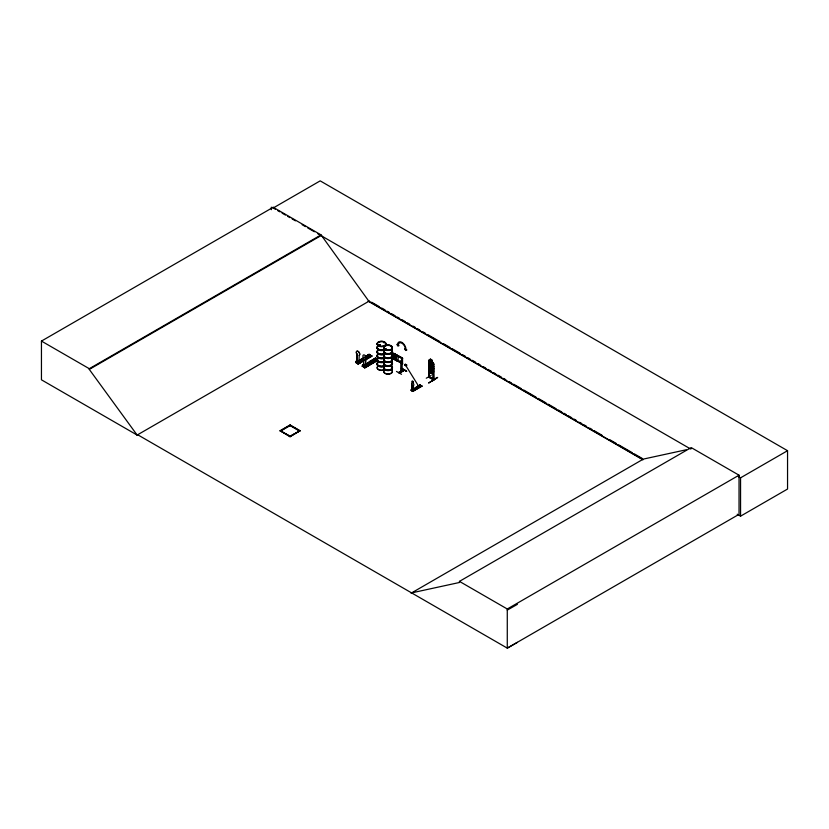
<?xml version="1.0" encoding="UTF-8"?>
<svg xmlns="http://www.w3.org/2000/svg" width="829" height="829" viewBox="0 0 829 829"><rect width="100%" height="100%" fill="white"/><g stroke="black" fill="none" stroke-linecap="round" stroke-linejoin="round"><path stroke-width="1.24" d="M357.04 361.734L356.884 353.962A2.352 1.368 59.5 0 1 356.884 351.247A2.352 1.368 59.5 0 1 359.268 352.594A2.352 1.368 59.5 0 1 359.268 355.299L358.812 362.553C354.418 361.423 360.118 361.226 356.843 360.905L356.843 362.584M365.32 366.314L365.662 359.112M413.194 390.345L413.495 385.506A1.565 0.912 59.5 0 0 413.267 383.361L413.194 381.62M356.781 361.485L357.444 361.651M357.703 361.351L356.812 361.444L357.921 360.957M405.816 365.579C406.801 367.724 407.412 362.656 405.816 365.579L419.381 387.433L417.702 386.48L418.604 385.817L420.282 386.905L418.604 385.817M401.816 363.527L402.5 363.807L401.837 362.988M402.552 363.651L402.324 363.268M357.62 363.019L357.962 360.978L357.05 361.392M364.252 364.677C363.579 365.558 364.004 364.978 364.035 364.801M401.319 361.382L402.044 361.682L401.443 362.076L401.454 371.713L401.495 362.004C399.63 359.475 399.692 363.537 399.93 361.226M412.168 381.195L412.148 382.729A1.565 0.912 59.5 0 0 411.92 384.615L411.972 389.858M412.345 389.433L411.94 389.817L412.541 389.309M401.827 358.449L402.034 357.776L402.148 361.848M401.816 363.123L402.531 363.268M402.542 358.636C401.796 354.563 402.728 373.993 402.5 358.107M378.521 345.496L379.091 345.071M379.506 345.672L378.801 345.237L379.889 345.496M379.661 345.496L379.205 345.03L379.444 345.538M383.734 342.657L384.21 342.346M383.951 342.387L384.304 342.501M386.314 349.278L385.112 349.444M390.801 346.439L390.987 346.47M411.806 390.511L411.806 389.392C413.795 391.993 410.707 387.008 413.806 390.728L413.671 389.982L412.769 391.05L411.215 389.64L411.671 390.718L420.438 385.247L411.412 390.573M396.469 371.433L401.537 374.304M363.558 365.071L364.076 365.226M411.92 384.615C411.329 389.381 413.091 389.661 411.94 389.817M428.593 364.263L429.225 362.667L428.593 369.33L430.324 370.884L430.261 372.801L431.94 373.724L431.93 371.713L432.769 371.547L431.94 362.542L430.375 361.682L430.375 365.206L429.536 366.242L430.375 372.739M433.049 370.014L433.712 368.501L433.09 370.097L429.173 367.931L428.655 365.765M412.096 381.236L412.852 381.133M398.697 372.646L403.64 369.744M431.101 375.516L426.272 378.211M429.194 376.863C428.22 378.169 430.189 373.869 429.308 369.62M428.624 377.112L433.712 379.92L433.66 363.434L432.044 361.848L432.044 359.962L430.324 359.071C432.5 364.035 423.567 356.625 433.101 362.491M429.36 376.76L428.8 376.449M433.225 379.682L433.37 364.2L433.878 379.827L428.8 377.008M402.314 358.729L402.034 357.879M402.314 363.351L394.096 358.656L402.283 363.869M372.211 361.952L371.071 362.397L370.895 361.527M401.039 362.884L401.537 361.61M401.547 371.661L401.008 371.454L401.982 371.444L401.982 358.594M417.743 387.713L416.925 387.671M378.542 345.392L379.568 345.382M384.273 342.678L383.931 342.657M385.599 349.486L385.34 348.936M391.64 354.149L392.19 353.517L395.236 355.278L396.552 356.978L396.552 358.739L395.236 358.926L392.19 357.164L391.64 355.91M386.252 349.361L385.464 349.299M385.153 349.361L385.92 349.268M429.235 360.294L428.655 360.708L428.707 377.185M429.256 370.242L433.08 372.47L433.608 372.003M433.08 372.47L433.66 372.055L433.608 363.465M363.921 358.169L355.651 362.491L369.185 354.294L371.693 356.014M369.05 354.667L371.91 356.252L358.346 363.879M369.475 354.895L367.641 356.429M357.9 363.63L371.734 356.035L371.091 355.807M358.169 363.9L358.366 362.791L359.724 361.993L358.18 362.677L358.18 363.475L356.045 362.273L357.206 360.563L355.859 361.361L355.859 362.366L358.532 364.128M362.366 366.252L375.692 358.055L377.371 358.998M377.371 359.206L375.713 358.377M375.692 358.252L376.376 358.864M376.635 360.169L364.19 367.382L364.687 367.682M430.261 372.801L431.992 373.692M413.806 390.055L412.769 391.34L421.93 386.231L420.438 385.247M421.785 385.879L412.448 391.164L412.987 391.464M413.029 391.485L411.08 390.397L420.106 385.06L421.899 386.231M430.324 359.071L429.546 364.739L430.375 366.708L430.375 370.221L432.479 371.475L431.432 368.739C433.733 367.568 431.66 365.496 431.08 368.128L429.64 365.496L430.738 368.345C428.624 369.433 430.438 371.465 431.101 368.988L431.94 371.112L431.93 367.558L432.769 366.522L432.769 362.998L432.044 361.848M429.194 377.423L429.308 361.952M433.826 364.459L433.194 364.304M429.173 367.931L433.101 369.983M433.142 379.216C437.184 379.796 421.702 373.806 433.577 379.319M433.142 379.609L433.37 364.2M436.241 378.097C413.008 393.06 451.805 368.19 431.629 381.464M356.926 361.537L356.884 353.962M359.268 355.299L359.164 355.361A2.352 1.368 59.5 0 0 359.164 352.646A2.352 1.368 59.5 0 0 356.791 351.309A2.352 1.368 59.5 0 0 356.791 354.024M365.579 356.429C372.998 359.693 361.983 356.833 366.926 355.631L369.444 357.258L366.926 355.631M367.827 355.102C375.247 358.356 364.242 355.496 369.185 354.294M365.993 356.781L369.672 354.771M363.983 358.221L355.983 362.687M366.159 356.884L369.838 355.113M356.47 362.967L363.143 359.03L356.356 362.77M367.589 356.408L369.817 355.092M357.682 363.63L363.434 360.232M365.465 359.03L371.226 355.631L371.579 356.076M357.745 363.672L363.465 360.356M365.527 359.081L371.247 355.765M359.133 363.164L371.703 355.724M371.713 355.91L358.211 363.952M377.299 360.656L365.029 367.879L362.356 366.117L362.356 365.123C364.905 361.796 363.776 369.972 364.118 365.102L363.226 364.739L363.226 366.408M363.226 364.739L363.351 366.345L364.118 366.781M366.231 366.739L366.035 365.63L364.677 367.226L362.553 366.024L363.91 364.428M369.516 361.693C376.936 364.947 365.921 362.086 370.874 360.895L373.392 362.511L370.874 360.895M372.076 360.18C379.495 363.444 368.48 360.584 373.433 359.382L375.951 361.009L373.433 359.382M374.335 358.853C381.754 362.107 370.739 359.247 375.692 358.055M362.553 366.024L364.169 364.864M365.496 364.294L375.661 358.356M374.718 359.226L362.48 366.439L375.091 359.309M376.179 358.532L362.159 366.263M375.205 359.506L362.978 366.719L375.268 359.517M377.102 360.325L364.677 367.661L364.874 366.542L366.231 365.744M364.19 367.382L377.723 359.392M364.708 367.703L376.812 360.387M377.133 360.449L364.542 367.599M413.194 382.024L413.267 383.361M411.215 389.64L412.251 389.184M415.992 387.361C420.479 389.319 414.075 387.713 416.894 386.822L418.572 387.775M419.205 385.464C423.692 387.423 417.288 385.817 420.106 384.925M411.298 390.521L420.106 385.06M412.438 391.153L421.484 385.91M412.769 391.34L421.795 386.003M394.096 353.537L402.552 358.138L394.096 353.537L402.324 358.791M394.096 354.056L394.262 353.444M394.096 358.656L394.096 359.175M401.277 360.843L401.702 361.879L401.702 361.247L400.935 361.682M401.174 361.931L401.039 371.496M401.723 368.397L406.749 371.247L401.443 368.231M398.469 372.563L403.682 369.817M399.298 372.718L404.262 369.838L399.34 372.76M404.272 370.076L399.371 373.04M399.578 373.185L404.521 370.283M137.738 434.779L137.2 435.101L41.45 379.817L41.45 341.082L273.197 207.281L321.041 234.897L368.884 301.259L642.807 459.411M273.197 207.281L273.197 207.996L320.191 180.867L787.55 450.696L787.55 489.037L740.556 516.166L737.199 514.218M41.45 341.082L89.294 368.698L321.041 234.897M517.42 642.351L507.275 648.133L137.676 434.748L137.127 435.059L89.294 369.413L321.041 235.612M137.127 435.059L369.423 300.948M391.537 352.864L392.169 352.501M396.49 355.123L392.138 352.605L398.179 356.615L398.179 361.05L396.49 360.656M398.127 356.646L396.5 355.061M280.129 430.697L290.088 424.945L300.046 430.697L290.088 436.769L280.129 430.697L290.088 436.448L300.046 430.697M280.129 431.018L290.088 425.267L300.046 431.018M290.088 425.588L280.679 431.018L290.088 436.137L299.497 431.018L290.088 425.588L290.088 424.945M411.06 593.212L643.356 459.09L686.153 449.784M411.598 592.89L459.442 582.486L459.442 581.378L691.189 447.577L739.033 475.193L739.033 514.332L507.275 648.133L507.275 608.994L739.033 475.193M691.189 448.686L690.65 449.007L317.704 233.685M738.338 476.54L740.556 477.825L787.55 450.696M507.275 610.113L517.42 604.331M416.914 387.35L417.806 387.557M385.464 348.822L386.366 349.144M371.05 361.61L372.211 361.879M371.848 362.232L370.905 362.169M433.318 378.946L433.64 379.931M401.495 368.48L406.521 371.33M379.029 345.869L379.381 345.869A4.394 2.539 0 0 0 378.428 346.253M378.967 345.538L378.905 345.672M428.956 377.04L428.676 361.807L429.142 362.055M429.163 362.698L433.142 364.833L433.66 366.998L433.09 364.864L429.204 362.781M430.375 365.195L431.94 366.066M433.132 372.439L431.878 371.744L431.878 373.63M417.702 386.355L419.381 387.298M412.396 390.749L411.878 389.34M363.589 365.423L365.413 366.252L365.765 359.05A2.352 1.368 59.5 0 0 365.765 356.346A2.352 1.368 59.5 0 0 363.392 354.999A2.352 1.368 59.5 0 0 363.392 357.713L363.765 365.423M394.262 353.962L402.5 358.688M401.277 361.485L402.044 361.838L399.796 361.309M395.298 359.133L400.428 362.076M399.93 362.107L401.174 362.812M395.298 359.651L401.474 363.164M273.197 207.996L275.425 209.281M277.653 210.566L279.881 211.851M282.098 213.136L285.435 215.063M287.663 216.348L289.891 217.633M292.119 218.918L295.456 220.846M302.129 224.7L305.466 226.628M307.694 227.913L314.367 231.757M371.661 302.233L379.485 306.751M381.723 308.046L385.081 309.984M387.309 311.269L389.547 312.564M391.785 313.849L395.143 315.787M397.381 317.082L399.609 318.377M401.847 319.662L405.205 321.6M407.443 322.895L409.671 324.18M413.029 326.118L415.267 327.414M417.505 328.698L419.733 329.994M423.091 331.932L425.329 333.217M427.567 334.512L439.867 341.61M443.214 343.548L449.929 347.424M452.157 348.708L459.991 353.227M462.219 354.522L465.577 356.46M467.815 357.745L470.053 359.04M472.292 360.335L475.639 362.263M477.877 363.558L480.115 364.853M483.462 366.781L485.701 368.076M487.939 369.371L491.296 371.309M493.535 372.594L495.763 373.889M498.001 375.174L501.358 377.112M503.597 378.407L505.825 379.692M509.182 381.63L511.42 382.925M513.659 384.21L521.482 388.728M523.721 390.024L536.021 397.122M538.249 398.417L546.083 402.935M548.311 404.22L556.145 408.749M558.373 410.034L561.73 411.972M563.969 413.267L566.207 414.552M568.445 415.847L571.792 417.785M574.031 419.07L576.269 420.365M579.616 422.303L581.854 423.588M584.093 424.883L586.331 426.168M589.688 428.106L591.916 429.401M594.155 430.686L601.978 435.215M609.812 439.733L616.517 443.598M618.755 444.893L632.175 452.634M634.403 453.929L642.237 458.447M368.149 301.155L642.972 459.826M459.442 581.378L507.275 608.994M370.698 362.128L371.237 361.403L372.231 361.993M428.769 365.755L429.267 367.858M740.556 477.825L740.556 516.166M413.671 389.982L413.671 390.521M366.035 365.63L366.035 366.428M363.713 364.325L363.713 365.32M359.724 361.993L359.724 362.988L356.729 360.978L356.729 362.656M359.527 361.879L359.527 362.677M290.088 436.137L290.088 436.769M271.321 207.136L271.321 209.675M89.294 368.698L89.294 369.413M391.889 354.501A4.456 2.57 0 0 1 388.034 358.356A4.456 2.57 0 0 1 384.179 354.501M391.827 354.76A4.383 2.528 0 0 1 388.034 358.563A4.383 2.528 0 0 1 384.241 354.76M391.816 358.076A4.363 2.518 0 0 1 388.034 361.858A4.363 2.518 0 0 1 384.252 358.076M391.827 358.315A4.383 2.528 0 0 1 388.034 362.118A4.383 2.528 0 0 1 384.241 358.315M391.889 350.263A4.456 2.57 0 0 1 388.034 354.128A4.456 2.57 0 0 1 384.179 350.263M391.827 354.056A4.383 2.528 0 0 1 388.034 357.848A4.383 2.528 0 0 1 384.241 354.056M391.827 350.532A4.383 2.528 0 0 1 388.034 354.325A4.383 2.528 0 0 1 384.241 350.532M391.889 354.284A4.456 2.57 0 0 1 388.034 358.138A4.456 2.57 0 0 1 384.179 354.284M391.889 350.045A4.456 2.57 0 0 1 388.034 353.91A4.456 2.57 0 0 1 384.179 350.045M391.827 349.828A4.383 2.528 0 0 1 388.034 353.62A4.383 2.528 0 0 1 384.241 349.828M391.889 366.563A4.456 2.57 0 0 1 388.034 370.418A4.456 2.57 0 0 1 384.179 366.563M391.827 366.822A4.383 2.528 0 0 1 388.034 370.625A4.383 2.528 0 0 1 384.241 366.822M391.816 370.138A4.363 2.518 0 0 1 388.034 373.92A4.363 2.518 0 0 1 384.252 370.138M391.827 358.698A4.383 2.528 0 0 1 388.034 362.491A4.383 2.528 0 0 1 384.241 358.698M391.827 370.376A4.383 2.528 0 0 1 388.034 374.18A4.383 2.528 0 0 1 384.241 370.376M391.848 358.47A4.404 2.539 0 0 1 388.034 362.283A4.404 2.539 0 0 1 384.221 358.47M391.889 362.325A4.456 2.57 0 0 1 388.034 366.19A4.456 2.57 0 0 1 384.179 362.325M391.827 366.117A4.383 2.528 0 0 1 388.034 369.91A4.383 2.528 0 0 1 384.241 366.117M391.827 362.594A4.383 2.528 0 0 1 388.034 366.387A4.383 2.528 0 0 1 384.241 362.594M391.889 366.345A4.456 2.57 0 0 1 388.034 370.2A4.456 2.57 0 0 1 384.179 366.345M391.889 362.107A4.456 2.57 0 0 1 388.034 365.972A4.456 2.57 0 0 1 384.179 362.107M391.827 361.89A4.383 2.528 0 0 1 388.034 365.682A4.383 2.528 0 0 1 384.241 361.89M384.677 353.848A4.456 2.57 0 0 1 378.822 354.066A4.456 2.57 0 0 1 377.672 350.74M384.635 354.066A4.383 2.528 0 0 1 378.863 354.284A4.383 2.528 0 0 1 377.734 351.009M384.615 357.361A4.363 2.518 0 0 1 378.874 357.579A4.363 2.518 0 0 1 377.755 354.325M384.635 357.62A4.383 2.528 0 0 1 378.863 357.838A4.383 2.528 0 0 1 377.734 354.563M384.677 349.62A4.456 2.57 0 0 1 378.822 349.838A4.456 2.57 0 0 1 377.672 346.512M378.376 345.983A4.456 2.57 0 0 1 380.376 345.31M384.635 353.361A4.394 2.539 0 0 1 378.853 353.579A4.394 2.539 0 0 1 377.723 350.294M384.635 349.838A4.394 2.539 0 0 1 378.853 350.056A4.394 2.539 0 0 1 377.723 346.771M384.677 353.631A4.456 2.57 0 0 1 378.822 353.848A4.456 2.57 0 0 1 377.672 350.522M384.677 349.403A4.456 2.57 0 0 1 378.822 349.62A4.456 2.57 0 0 1 377.672 346.294M378.376 345.766A4.456 2.57 0 0 1 380.376 345.092M384.635 349.123A4.383 2.528 0 0 1 378.863 349.341A4.383 2.528 0 0 1 377.734 346.066M378.428 345.548A4.383 2.528 0 0 1 380.397 344.885M384.677 365.91A4.456 2.57 0 0 1 378.822 366.128A4.456 2.57 0 0 1 377.672 362.801M384.635 366.128A4.383 2.528 0 0 1 378.863 366.345A4.383 2.528 0 0 1 377.734 363.071M384.615 369.423A4.363 2.518 0 0 1 378.874 369.641A4.363 2.518 0 0 1 377.755 366.387M384.615 357.993A4.363 2.518 0 0 1 378.874 358.211A4.363 2.518 0 0 1 377.755 354.947M384.635 369.682A4.383 2.528 0 0 1 378.863 369.9A4.383 2.528 0 0 1 377.734 366.625M384.646 357.786A4.404 2.539 0 0 1 378.853 358.004A4.404 2.539 0 0 1 377.723 354.719M384.677 361.682A4.456 2.57 0 0 1 378.822 361.9A4.456 2.57 0 0 1 377.672 358.574M384.635 365.423A4.394 2.539 0 0 1 378.853 365.641A4.394 2.539 0 0 1 377.723 362.356M384.635 361.9A4.394 2.539 0 0 1 378.853 362.118A4.394 2.539 0 0 1 377.723 358.833M384.677 365.693A4.456 2.57 0 0 1 378.822 365.91A4.456 2.57 0 0 1 377.672 362.584M384.677 361.465A4.456 2.57 0 0 1 378.822 361.682A4.456 2.57 0 0 1 377.672 358.356M384.635 361.185A4.383 2.528 0 0 1 378.863 361.403A4.383 2.528 0 0 1 377.734 358.128M395.961 356.242L394.335 356.657L395.868 359.195L393.982 356.853L392.117 356.957L393.609 356.273L392.107 353.796L393.993 356.076L395.961 356.242M404.697 364.947C405.692 367.092 406.293 362.024 404.697 364.947M392.179 358.159L391.537 357.258L392.179 358.159M396.552 360.698L392.117 358.19L396.552 360.698M406.718 349.962L405.702 350.501L404.687 348.812L405.391 349.206A4.943 2.881 59.6 0 0 401.868 343.175A4.943 2.881 59.6 0 0 398.345 345.206L399.039 345.6L397.961 346.107L396.884 344.377L397.578 344.771A5.917 3.451 59.6 0 1 401.796 342.336A5.917 3.451 59.6 0 1 406.023 349.569L406.718 349.962M431.66 360.18L430.655 359.631L431.66 360.812L431.66 360.18M431.93 367.558L430.375 366.698L431.94 367.568M431.66 372.501L430.655 371.952L431.66 373.133L431.66 372.501M395.236 356.221L392.19 354.46L392.19 356.221L395.236 357.983L395.236 356.221M385.848 349.734A4.373 2.528 0 0 0 392.407 347.548A4.373 2.528 0 0 0 385.848 345.351A4.373 2.528 0 0 0 385.848 349.734M385.837 350.097A4.383 2.528 0 0 0 392.418 347.9A4.383 2.528 0 0 0 385.837 345.714A4.383 2.528 0 0 0 385.837 350.097M385.837 349.89A4.404 2.539 0 0 0 392.438 347.683A4.404 2.539 0 0 0 385.837 345.486A4.404 2.539 0 0 0 385.837 349.89M379.34 345.973A4.383 2.528 0 0 0 385.92 343.776A4.383 2.528 0 0 0 379.34 341.589A4.383 2.528 0 0 0 379.34 345.973M379.34 346.325A4.373 2.528 0 0 0 385.91 344.139A4.373 2.528 0 0 0 379.34 341.952A4.373 2.528 0 0 0 379.34 346.325M379.33 346.139A4.404 2.539 0 0 0 385.931 343.942A4.404 2.539 0 0 0 379.33 341.735A4.404 2.539 0 0 0 379.33 346.139"/></g></svg>
